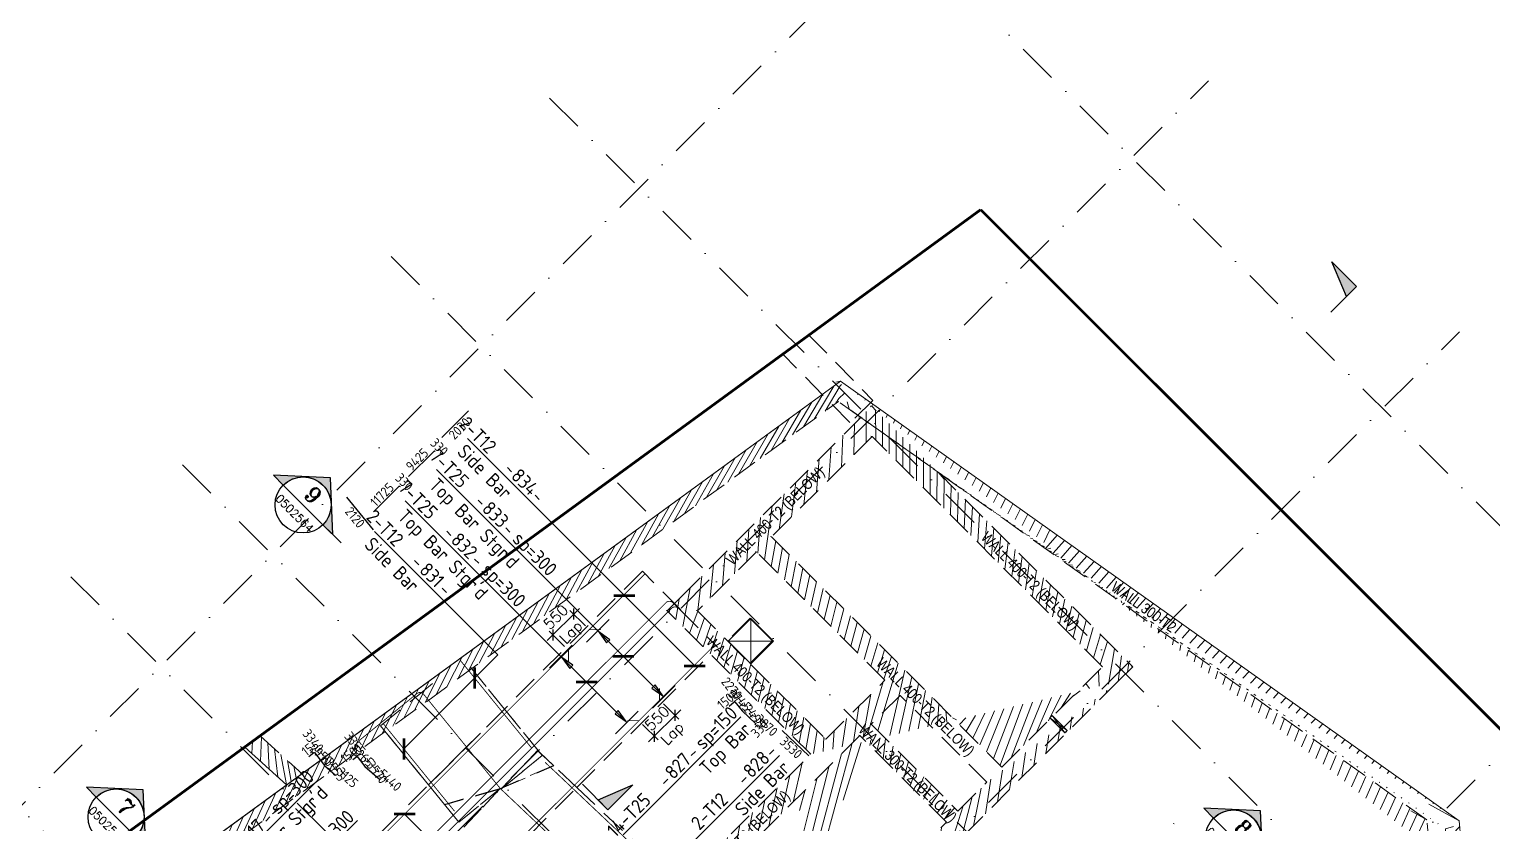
# Model space of a CAD drawing. Extents: x 660761725 to 1323371458, y 2734871439 to 5470067957.
# Drawn here: x 662068528 to 662095955, y 2735074902 to 2735089795 of the extents above; entities that cross this region are included whole.
import ezdxf
from ezdxf.enums import TextEntityAlignment as Align

# ---------------------------------------------------------------- set-up
doc = ezdxf.new("R2010")
doc.units = 0
for name, pattern in [('AXES', [1.95, 1.2, -0.25, 0.25, -0.25]), ('CENTER2', [28.575000000000003, 19.05, -3.175, 3.175, -3.175]), ('Hidden', [714.375, 476.25, -238.125]), ('sbp_axis_short', [10, 5, -2.5, 0, -2.5])]:
    doc.linetypes.add(name, pattern=pattern)
doc.layers.add('A-DETL', color=5, linetype='Continuous', lineweight=9, true_color=0x0000ff)
for name, color, linetype, lineweight in [('A-FLOR-PATT', 7, 'Continuous', 15), ('A-GENM', 7, 'Continuous', 9), ('A-ROOF', 7, 'Continuous', 15), ('A-WALL', 7, 'Continuous', 15), ('A-WALL-IDEN', 7, 'Continuous', 9), ('S-GRID', 7, 'Continuous', 9), ('S-MATCH LNE', 5, 'CENTER2', 40)]:
    doc.layers.add(name, color=color, linetype=linetype, lineweight=lineweight)
for name, color, linetype in [('S-AXIS', 20, 'AXES'), ('S-DIMI', 100, 'Continuous'), ('S-RBAR-T12', 151, 'Continuous'), ('S-RBAR-T25', 51, 'Continuous'), ('S-RDIMO', 8, 'Continuous'), ('S-RSYMB', 7, 'Continuous'), ('S-SCEL-INDT', 222, 'Continuous'), ('S-SIMPLETEXT', 7, 'Continuous'), ('S-TXT', 3, 'Continuous')]:
    doc.layers.add(name, color=color, linetype=linetype)
doc.styles.add('Arial Narrow_1', font='ARIALN.TTF', dxfattribs={"height": 199.9999999999998})
doc.styles.add('ARMACAD', font='isocp.shx')
doc.styles.add('ROMANS', font='romans.shx')
doc.styles.add('ROMANT', font='romant')
doc.dimstyles.new('S-DIMI-100', dxfattribs={"dimscale": 100, "dimtxt": 2, "dimasz": 1.5, "dimexe": 1, "dimexo": 1, "dimgap": 1, "dimtad": 1, "dimdec": 0, "dimzin": 12, "dimdsep": 46, "dimtxsty": 'ROMANS', "dimblk": 'ARCHTICK', "dimcen": 0.09, "dimdle": 1, "dimclrd": 8, "dimclre": 8, "dimclrt": 4, "dimadec": 0, "dimazin": 3, "dimtfac": 1, "dimtdec": 0, "dimtix": 1, "dimtmove": 1, "dimatfit": 3, "dimtolj": 1, "dimtzin": 0, "dimarcsym": 0})
pattern_1 = [(74.99999999999999, (0, 0), (-153.3407249233896, 41.08752341002518), [])]

# ---------------------------------------------------------------- blocks, each defined once
blk = doc.blocks.new('I am… All Range.')
at = {"layer": 'S-GRID', "color": 8, "linetype": 'sbp_axis_short', "lineweight": 13, "ltscale": 150}
for p, q in [((662699205.5044558, 2734567163.969937), (662676662.055647, 2734589707.418746)), ((662613679.1571203, 2734523360.248725), (662679782.7279356, 2734589463.81954)), ((662618010.1861551, 2734519029.21969), (662684113.7569702, 2734585132.790505)), ((662671765.3411871, 2734584810.704287), (662694307.7183684, 2734562268.327105)), ((662668795.4927062, 2734581840.855805), (662691337.8698875, 2734559298.478624)), ((662622712.44625, 2734514326.959595), (662688816.0170653, 2734580430.53041)), ((662664888.7277402, 2734577934.090839), (662687431.1831487, 2734555391.635431)), ((662627061.1529542, 2734509978.252891), (662693164.7237693, 2734576081.823706)), ((662662792.38458, 2734575837.747679), (662685335.3221155, 2734553295.930852)), ((662660147.2208296, 2734573192.583929), (662682689.8586049, 2734550649.946153))]:
    blk.add_line(p, q, dxfattribs=at)
blk = doc.blocks.new('*U1143')
at = {"layer": 'S-SCEL-INDT'}
h = blk.add_hatch(color=256, dxfattribs=at)
edge = h.paths.add_edge_path()
edge.add_line((7.000001906104444, 2.263283386128023e-05), (10.50000190576247, 3.394924715394154e-05))
edge.add_line((10.50000190576247, 3.394924715394154e-05), (-2.921335544670001e-05, 9.624999999075953))
edge.add_line((-2.921335544670001e-05, 9.624999999075953), (-10.49999809220753, -3.394923260202631e-05))
edge.add_line((-10.49999809220753, -3.394923260202631e-05), (-6.999998092549504, -2.263281203340739e-05))
edge.add_arc((1.90677747013979e-06, 1.091277068709939e-11), 6.999999999363562, 0.00018525217620890544, 180.0001852521762, ccw=False)
at = {"layer": 'S-SCEL-INDT', "color": 2, "linetype": 'Continuous'}
blk.add_line((-6.999999999228748, 4.272327350918204e-05), (6.999999999228748, -4.272327350918204e-05), dxfattribs=at)
at = {"layer": 'S-SCEL-INDT'}
blk.add_line((13.40845287412958, 4.901550710201263e-05), (7.000001906104444, 2.263283386128023e-05), dxfattribs=at)
blk.add_lwpolyline([(7.000001906104444, 2.263283386128023e-05), (10.50000190576247, 3.394924715394154e-05), (-2.921335544670001e-05, 9.624999999075953), (-10.49999809220753, -3.394923260202631e-05), (-6.999998092549504, -2.263281203340739e-05, -0.9999999999999999)], format="xyb", close=True, dxfattribs=at)
for centre, radius in [((0, 0), 6.999999999370188), ((0, -1.906788384076208e-06), 6.99999999936)]:
    blk.add_circle(centre, radius, dxfattribs=at)
at = {"layer": 'S-SCEL-INDT', "linetype": 'Continuous', "style": 'ROMANT', "flags": 8}
for rotation, p in [(359.9998251523294, (-9.533905540592968e-07, 3.499999999687137)), (0.0001748476705820678, (9.533905540592968e-07, 3.499943417606119))]:
    blk.add_attdef('01', text='', height=4, rotation=rotation, dxfattribs=at).set_placement(p, align=Align.MIDDLE_CENTER)
at = {"layer": 'S-SCEL-INDT', "color": 3, "linetype": 'Continuous', "style": 'ROMANS', "flags": 8}
for rotation, p in [(359.9998251523294, (0, -2.974065839854546)), (0.0001748476705820678, (0, -2.97412474701559))]:
    blk.add_attdef('-', text='', height=2, rotation=rotation, dxfattribs=at).set_placement(p, align=Align.MIDDLE_CENTER)
blk = doc.blocks.new('*U1141')
at = {"layer": 'S-SCEL-INDT'}
blk.add_line((-1.598034076772778e-05, -9.017526509425661), (-4.236298395894313e-05, 0), dxfattribs=at)
blk.add_lwpolyline([(-1.598034251388655e-05, -9.017526509426535), (-2.729673832266011e-05, -5.517526509764139), (8.74998401881464, -9.017498218424205), (-1.598034251388655e-05, -9.017526509426535)], dxfattribs=at)
blk.add_solid([(8.749984018815223, -9.017498218424496), (-1.598034076772778e-05, -9.017526509423043), (4.374978361036412, -7.267512364094754), (-2.729674239717861e-05, -5.517526509763265)], dxfattribs=at)
blk = doc.blocks.new('I am… Limitless.')
at = {"layer": 'S-SCEL-INDT'}
for p, xscale, yscale, zscale, rotation in [((662399198.5968269, 2734580797.873741), 75.00000000000097, 75.00000000000097, 75.00000000000097, 135.000370696447), ((662385171.0193509, 2734571946.78898), 75.00000000000088, 75.00000000000088, 75.00000000000088, 45.05050549450826)]:
    blk.add_blockref('*U1141', p, dxfattribs=dict(at, xscale=xscale, yscale=yscale, zscale=zscale, rotation=rotation))
at = {"layer": 'S-TXT', "color": 134}
ref = blk.add_blockref('*U1143', (662379935.8578038, 2734577182.791671), dxfattribs=dict(at, xscale=75.00000000000004, yscale=75.00000000000004, zscale=75.00000000000004, rotation=314.9998012006552))
ref.add_attrib('-', '0502564', dxfattribs={"layer": 'S-SCEL-INDT', "color": 3, "linetype": 'Continuous', "height": 150, "rotation": 314.9999734367988, "style": 'ROMANS'}).set_placement((662379778.1304733, 2734577025.065435), align=Align.MIDDLE_CENTER)
ref.add_attrib('01', '9', dxfattribs={"layer": 'S-SCEL-INDT', "linetype": 'Continuous', "height": 300.0000000000001, "rotation": 314.9999734367988, "style": 'ROMANT'}).set_placement((662380121.4710279, 2734577368.403505), align=Align.MIDDLE_CENTER)
ref = blk.add_blockref('*U1143', (662376430.3673108, 2734571333.420897), dxfattribs=dict(at, xscale=75.00000000000004, yscale=75.00000000000004, zscale=75.00000000000004, rotation=314.9491280640432))
ref.add_attrib('-', '0502564', dxfattribs={"layer": 'S-SCEL-INDT', "color": 3, "linetype": 'Continuous', "height": 150, "rotation": 314.949299896813, "style": 'ROMANS'}).set_placement((662376272.5005469, 2734571175.834219), align=Align.MIDDLE_CENTER)
ref.add_attrib('01', '7', dxfattribs={"layer": 'S-SCEL-INDT', "linetype": 'Continuous', "height": 300.0000000000001, "rotation": 314.949299896813, "style": 'ROMANT'}).set_placement((662376616.14462, 2734571518.8685), align=Align.MIDDLE_CENTER)
ref = blk.add_blockref('*U1143', (662397370.128556, 2734570939.46886), dxfattribs=dict(at, xscale=75.00000000000004, yscale=75.00000000000004, zscale=75.00000000000004, rotation=314.9998012006552))
ref.add_attrib('-', '0502564', dxfattribs={"layer": 'S-SCEL-INDT', "color": 3, "linetype": 'Continuous', "height": 150, "rotation": 314.9999734367988, "style": 'ROMANS'}).set_placement((662397212.4012254, 2734570781.742625), align=Align.MIDDLE_CENTER)
ref.add_attrib('01', '8', dxfattribs={"layer": 'S-SCEL-INDT', "linetype": 'Continuous', "height": 300.0000000000001, "rotation": 314.9999734367988, "style": 'ROMANT'}).set_placement((662397555.74178, 2734571125.080695), align=Align.MIDDLE_CENTER)
blk = doc.blocks.new('I am… Atomic.')
at = {"layer": 'A-FLOR-PATT', "transparency": 33554600}
h = blk.add_hatch(dxfattribs=at)
h.set_pattern_fill('ANSI31', color=8, scale=50, angle=30, style=0)
h.set_pattern_definition(pattern_1)
edge = h.paths.add_edge_path()
edge.add_line((662389967.6433319, 2734579123.010657), (662390007.8012236, 2734579503.468677))
edge.add_line((662342114.705975, 2734544592.546931), (662390007.8012234, 2734579503.468677))
edge.add_line((662363195.8073889, 2734559608.047176), (662389967.7690635, 2734579123.040917))
edge.add_line((662362417.6524743, 2734559040.823584), (662363719.8899552, 2734559990.06879))
edge.add_line((662346720.4841449, 2734547598.623516), (662362783.6519626, 2734559307.613063))
edge.add_line((662345821.5310795, 2734546943.346041), (662347578.010761, 2734548223.703842))
edge.add_line((662342292.6126368, 2734544370.997322), (662346307.4227723, 2734547297.529027))
edge.add_line((662325865.2845687, 2734528370.671522), (662342114.6925843, 2734544592.5523))
edge.add_line((662340490.7204528, 2734542572.157625), (662342149.9785906, 2734544228.604904))
edge.add_line((662339422.0417168, 2734541505.28928), (662341320.3495216, 2734543400.381265))
edge.add_line((662336597.6306283, 2734538685.662872), (662340136.8031961, 2734542218.839921))
edge.add_line((662332705.8949801, 2734534800.520002), (662336243.7133716, 2734538332.345168))
edge.add_line((662332253.0745114, 2734534348.466631), (662332782.9359009, 2734534877.430412))
edge.add_line((662326312.3910785, 2734528417.846987), (662332351.9776915, 2734534447.202265))
edge.add_line((662325865.2845687, 2734528370.671522), (662326312.3910785, 2734528417.846987))
h = blk.add_hatch(dxfattribs=at)
h.set_pattern_fill('ANSI31', color=8, scale=50, angle=30, style=0)
h.set_pattern_definition(pattern_1)
edge = h.paths.add_edge_path()
edge.add_line((662389967.6433319, 2734579123.010657), (662390007.8012236, 2734579503.468677))
edge.add_line((662390178.8400514, 2734578972.951882), (662393574.2351673, 2734576558.543434))
edge.add_line((662390389.9110394, 2734578822.862847), (662389967.7690635, 2734579123.040917))
edge.add_line((662401600.1085552, 2734571260.373601), (662390007.8012234, 2734579503.468677))
edge.add_line((662401045.2346829, 2734570742.112331), (662400996.5411683, 2734571280.666277))
edge.add_line((662400996.5411683, 2734571280.666277), (662391834.41239, 2734577795.702194))
edge.add_line((662401631.7932035, 2734570909.939), (662401600.1085552, 2734571260.373601))
edge.add_line((662398386.0115408, 2734568087.393885), (662401045.2346829, 2734570742.112331))
edge.add_line((662378065.801715, 2734545768.423274), (662383150.2610395, 2734551353.010825))
edge.add_line((662383150.2610395, 2734551353.010825), (662388234.7203641, 2734556937.598375))
edge.add_line((662388234.7203641, 2734556937.598375), (662393319.1796887, 2734562522.185926))
edge.add_line((662393319.1796887, 2734562522.185926), (662398403.6390133, 2734568106.773477))
edge.add_line((662377177.0145457, 2734544792.211362), (662378389.7704264, 2734546124.258873))
edge.add_line((662345219.5168241, 2734509691.243385), (662350637.7770958, 2734515642.46591))
edge.add_line((662350637.7770958, 2734515642.46591), (662356056.0373675, 2734521593.688435))
edge.add_line((662356056.0373675, 2734521593.688435), (662361474.2976393, 2734527544.91096))
edge.add_line((662361474.2976393, 2734527544.91096), (662366892.5579109, 2734533496.133485))
edge.add_line((662366892.5579109, 2734533496.133485), (662372310.8181826, 2734539447.35601))
edge.add_line((662372310.8181826, 2734539447.35601), (662377729.0784543, 2734545398.578536))
edge.add_line((662345267.5598451, 2734509156.384884), (662400082.3408674, 2734569362.972085))
edge.add_line((662401418.6805061, 2734570690.601139), (662400941.3227103, 2734570214.051982))
edge.add_line((662400082.3408674, 2734569362.972085), (662401631.7932035, 2734570909.939))
h = blk.add_hatch(dxfattribs=at)
h.set_pattern_fill('ANSI31', color=8, scale=50, angle=30, style=0)
h.set_pattern_definition(pattern_1)
h.paths.add_polyline_path([(662390598.7475477, 2734578465.579719), (662388715.9077953, 2734576585.929477), (662393033.5280749, 2734572268.306242), (662394916.3678274, 2734574147.956483)], flags=16)
h.paths.add_polyline_path([(662390839.3164489, 2734573896.731206), (662388432.7739979, 2734576303.275305), (662387325.0130155, 2734575197.390858), (662389731.5554665, 2734572790.846759)], flags=16)
h.paths.add_polyline_path([(662390368.5953544, 2734572861.041639), (662386723.2477131, 2734569221.869177), (662388351.2029004, 2734567593.912876), (662391996.5505418, 2734571233.085337)], flags=16)
edge = h.paths.add_edge_path()
edge.add_line((662387041.8903742, 2734575480.513693), (662390592.252198, 2734579033.96361))
edge.add_line((662390595.7468959, 2734579030.091289), (662391834.41239, 2734577795.702194))
edge.add_line((662387041.8903742, 2734575480.513693), (662386758.7565768, 2734575197.859521))
edge.add_line((662389448.4216691, 2734572508.192587), (662386758.7565768, 2734575197.859521))
edge.add_line((662388351.1917443, 2734567028.135869), (662386156.9912745, 2734569222.337841))
edge.add_line((662386156.9912745, 2734569222.337841), (662386440.1250719, 2734569504.992013))
edge.add_line((662386440.1250719, 2734569504.992013), (662389448.4216691, 2734572508.192587))
edge.add_line((662395199.4904686, 2734573864.833648), (662388634.3255417, 2734567310.790041))
edge.add_line((662388351.1917443, 2734567028.135869), (662388634.3255417, 2734567310.790041))
edge.add_line((662390580.9457026, 2734573073.032268), (662392208.9008899, 2734571445.075966))
edge.add_line((662392208.9008899, 2734571445.075966), (662392750.3942775, 2734571985.65207))
edge.add_line((662395199.4904686, 2734573864.833648), (662395482.624266, 2734574147.48782))
edge.add_line((662391834.41239, 2734577795.702194), (662395482.624266, 2734574147.48782))
edge.add_line((662392750.3942775, 2734571985.65207), (662391122.4390903, 2734573613.608371))
h = blk.add_hatch(dxfattribs=at)
h.set_pattern_fill('ANSI31', color=8, scale=50, angle=30, style=0)
h.set_pattern_definition(pattern_1)
h.paths.add_polyline_path([(662379129.8428366, 2734572854.771638), (662378841.1105785, 2734572643.884321), (662379625.867961, 2734571935.721013), (662379914.8579589, 2734572146.375746)])
h.paths.add_polyline_path([(662407967.0689715, 2734567385.984937), (662407536.2223183, 2734567816.83159), (662398987.1276885, 2734559064.274018), (662393889.4056096, 2734562560.874372), (662393685.5193458, 2734562336.933021), (662399210.0475222, 2734558547.58027)])
at = {"layer": 'A-DETL', "color": 8, "linetype": 'Hidden', "lineweight": 9}
for p, q in [((662363195.8073889, 2734559608.047176), (662389967.7690635, 2734579123.040917)), ((662389967.6433319, 2734579123.010657), (662389919.3195813, 2734579111.380624)), ((662390389.9110394, 2734578822.862847), (662389967.7690635, 2734579123.040917)), ((662390592.252198, 2734579033.96361), (662390561.8434571, 2734579023.801381)), ((662390592.252198, 2734579033.96361), (662390577.8165231, 2734579039.74738)), ((662390672.3216735, 2734578945.242155), (662390592.252198, 2734579033.96361)), ((662387041.8903742, 2734575480.513693), (662390389.9110394, 2734578822.862847)), ((662390345.7961742, 2734578808.120199), (662390389.9110394, 2734578822.862847)), ((662390598.7475477, 2734578465.579719), (662388715.9077953, 2734576585.929477)), ((662390598.7475477, 2734578465.579719), (662390577.8052076, 2734578473.970437)), ((662394916.3678274, 2734574147.956483), (662390598.7475477, 2734578465.579719)), ((662400996.5411683, 2734571280.666277), (662391834.41239, 2734577795.702194)), ((662391834.41239, 2734577795.702194), (662391950.5722613, 2734577666.990563)), ((662391834.41239, 2734577795.702194), (662395482.624266, 2734574147.48782)), ((662388694.9647131, 2734576594.320492), (662388715.9077953, 2734576585.929477)), ((662388715.9077953, 2734576585.929477), (662393033.5280749, 2734572268.306242)), ((662388432.7739979, 2734576303.275305), (662387325.0130155, 2734575197.390858)), ((662388432.7739979, 2734576303.275305), (662388411.8308041, 2734576311.666365)), ((662390839.3164489, 2734573896.731206), (662388432.7739979, 2734576303.275305)), ((662387041.8903742, 2734575480.513693), (662386758.7565768, 2734575197.859521)), ((662386758.7565768, 2734575197.859521), (662386737.8128828, 2734575206.250782)), ((662389448.4216691, 2734572508.192587), (662386758.7565768, 2734575197.859521)), ((662387325.0130155, 2734575197.390858), (662387304.0693852, 2734575205.782093)), ((662387325.0130155, 2734575197.390858), (662389731.5554665, 2734572790.846759)), ((662388311.1330523, 2734575061.079509), (662387886.9457616, 2734574636.892551)), ((662388322.3579613, 2734575049.835546), (662388311.1330523, 2734575061.079509)), ((662388327.2305962, 2734575054.629898), (662388311.1330523, 2734575061.079509)), ((662387886.9457616, 2734574636.892551), (662388310.4308417, 2734574212.68864)), ((662387886.9457616, 2734574636.892551), (662387902.5299001, 2734574630.64864)), ((662388310.4308417, 2734574212.68864), (662388315.4251586, 2734574217.682953)), ((662388327.0968033, 2734574206.011288), (662388310.4308417, 2734574212.68864)), ((662393033.5280749, 2734572268.306242), (662394916.3678274, 2734574147.956483)), ((662394916.3678274, 2734574147.956483), (662394895.4247582, 2734574156.347494)), ((662395199.4904686, 2734573864.833648), (662395482.624266, 2734574147.48782)), ((662395482.624266, 2734574147.48782), (662395461.6812607, 2734574155.878805)), ((662395199.4904686, 2734573864.833648), (662388634.3255417, 2734567310.790041)), ((662389731.5554665, 2734572790.846759), (662390839.3164489, 2734573896.731206)), ((662390839.3164489, 2734573896.731206), (662390818.3728489, 2734573905.122429)), ((662391122.4390903, 2734573613.608371), (662390580.9457026, 2734573073.032268)), ((662391101.4954424, 2734573621.999613), (662391122.4390903, 2734573613.608371)), ((662392750.3942775, 2734571985.65207), (662391122.4390903, 2734573613.608371)), ((662393931.5250624, 2734573192.526183), (662394213.8484492, 2734572909.723576)), ((662394256.0502219, 2734572952.30488), (662393931.7856586, 2734573192.335293)), ((662394256.310818, 2734572952.11399), (662393973.9874312, 2734573234.916597)), ((662394093.8177537, 2734573072.455902), (662393974.1420084, 2734573234.691609)), ((662390368.5953544, 2734572861.041639), (662386723.2477131, 2734569221.869177)), ((662390368.5953544, 2734572861.041639), (662390347.6514096, 2734572869.433)), ((662391996.5505418, 2734571233.085337), (662390368.5953544, 2734572861.041639)), ((662390560.0018413, 2734573081.423595), (662390580.9457026, 2734573073.032268)), ((662390580.9457026, 2734573073.032268), (662392208.9008899, 2734571445.075966)), ((662394213.6938721, 2734572909.948564), (662394094.0181268, 2734573072.184271)), ((662389731.5554665, 2734572790.846759), (662389710.6114299, 2734572799.238157)), ((662386440.1250719, 2734569504.992013), (662389448.4216691, 2734572508.192587)), ((662389427.477521, 2734572516.58403), (662389448.4216691, 2734572508.192587)), ((662393033.5280749, 2734572268.306242), (662393012.5842638, 2734572276.697549)), ((662392208.9008899, 2734571445.075966), (662392750.3942775, 2734571985.65207)), ((662392729.4503548, 2734571994.043422), (662392750.3942775, 2734571985.65207)), ((662401339.1151016, 2734571406.376296), (662401035.0784053, 2734571576.457868)), ((662401035.0784053, 2734571576.457868), (662401339.1151016, 2734571406.376296)), ((662388351.2029004, 2734567593.912876), (662391996.5505418, 2734571233.085337)), ((662391975.606322, 2734571241.476808), (662391996.5505418, 2734571233.085337)), ((662392208.9008899, 2734571445.075966), (662392187.9567537, 2734571453.467403)), ((662396241.994628, 2734571211.424737), (662396262.9383746, 2734571203.033456)), ((662400692.5033965, 2734571450.748451), (662400996.5411683, 2734571280.666277)), ((662400996.5411683, 2734571280.666277), (662400692.5033965, 2734571450.748451)), ((662401045.2346829, 2734570742.112331), (662400996.5411683, 2734571280.666277)), ((662401339.1151016, 2734571406.376296), (662401599.707209, 2734571260.598119))]:
    blk.add_line(p, q, dxfattribs=at)
at = {"layer": 'A-DETL', "linetype": 'Hidden', "lineweight": 9}
for p, q in [((662393931.5468823, 2734573192.512042), (662393973.9656113, 2734573234.930738)), ((662394213.8702691, 2734572909.709435), (662394256.2889981, 2734572952.12813)), ((662394213.8702691, 2734572909.709435), (662394256.2889981, 2734572952.12813)), ((662394235.0796336, 2734572930.918783), (662394234.7673159, 2734572931.043915)), ((662394235.0796336, 2734572930.918783), (662394236.426416, 2734572930.379183))]:
    blk.add_line(p, q, dxfattribs=at)
at = {"layer": 'A-DETL', "color": 8, "linetype": 'Hidden', "lineweight": 9}
for points in [[(662389415.5158564, 2734580367.330157), (662390614.7641478, 2734579143.749458), (662390184.5302789, 2734578725.533085), (662388925.8892986, 2734580009.711539)], [(662379129.8428367, 2734572854.771638), (662379916.0189761, 2734572145.328047)]]:
    blk.add_lwpolyline(points, dxfattribs=at)
for centre, major_axis, ratio, start_param, end_param in [((662393952.7562468, 2734573213.72139), (21.2311843608287, 21.19520725620868), 0.04445437008950043, 2.1710922095511, 3.160656993876222), ((662393952.7562468, 2734573213.72139), (21.23118436085985, 21.19520725624324), 0.04445437008900811, 3.160656993867411, 6.283185307178527), ((662393952.7562468, 2734573213.72139), (21.2311843609215, 21.19520725623237), 0.04445437009009007, 0.05667776648366818, 0.9705004440239036), ((662394235.0796336, 2734572930.918783), (21.23118436080762, 21.19520725626047), 0.0444543700912432, 2.907606343632819, 3.160656993829649), ((662394235.0796336, 2734572930.918783), (21.23118436087368, 21.19520725623725), 0.04445437009120011, 3.160656993876969, 6.283185307148917), ((662394235.0796336, 2734572930.918783), (21.23118436092627, 21.19520725623817), 0.04445437008888063, 0.06469004619195395, 0.2339863099535608)]:
    blk.add_ellipse(centre, major_axis=major_axis, ratio=ratio, start_param=start_param, end_param=end_param, dxfattribs=at)
at = {"layer": 'A-GENM', "color": 8}
for points in [[(662388327.2305962, 2734575054.629898), (662388327.2138625, 2734574205.964387)], [(662388751.914558, 2734574629.945645), (662387902.5299001, 2734574630.64864)]]:
    blk.add_lwpolyline(points, dxfattribs=at)
at = {"layer": 'A-ROOF', "color": 8, "lineweight": 13}
for p, q in [((662389966.2091329, 2734579493.458746), (662390007.6754917, 2734579503.438417)), ((662401600.1085552, 2734571260.373601), (662390007.8012234, 2734579503.468677)), ((662389680.6962347, 2734579264.969228), (662342118.9841868, 2734544586.677794)), ((662387902.5299001, 2734574630.64864), (662388327.2305962, 2734575054.629898)), ((662388734.6181326, 2734574636.875597), (662388322.392976, 2734575049.800472)), ((662388327.2305962, 2734575054.629898), (662388751.914558, 2734574629.945645)), ((662388327.2138621, 2734574205.964387), (662387902.5299001, 2734574630.64864)), ((662388315.4602314, 2734574217.718026), (662388734.6181326, 2734574636.875597)), ((662388751.914558, 2734574629.945645), (662388327.2138621, 2734574205.964387)), ((662388751.914558, 2734574629.945645), (662388734.6181326, 2734574636.875597)), ((662401631.7932035, 2734570909.939), (662401600.1085552, 2734571260.373601))]:
    blk.add_line(p, q, dxfattribs=at)
blk.add_lwpolyline([(662378841.1105785, 2734572643.884321), (662379627.0622216, 2734571934.643315)], dxfattribs=at)
at = {"layer": 'A-WALL', "color": 8, "lineweight": 13}
for p, q in [((662342114.705975, 2734544592.546931), (662390007.8012234, 2734579503.468677)), ((662390007.6754918, 2734579503.438417), (662389917.7598916, 2734579481.798512))]:
    blk.add_line(p, q, dxfattribs=at)
at = {"layer": 'S-MATCH LNE', "ltscale": 50, "const_width": 50}
for points in [[(662361713.0110677, 2734560133.682059), (662392634.5624754, 2734582718.491432)], [(662392634.5624754, 2734582718.491432), (662410357.5035155, 2734564995.550393)]]:
    blk.add_lwpolyline(points, dxfattribs=at)
at = {"layer": 'A-WALL-IDEN', "color": 8, "char_height": 199.9999999999998, "attachment_point": 1, "style": 'Arial Narrow_1'}
for s, insert, width, rotation in [('WALL 400-T2 (BELOW)', (662387842.4212717, 2734576179.910843), 3070.463124999997, 45.00000000000009), ('WALL 400-T2 (BELOW)', (662392766.9242504, 2734576699.614223), 3070.463124999997, 314.99999999999983), ('WALL 300-T2', (662395172.6044979, 2734575759.863801), 1771.729374999998, 324.5840065665538), ('WALL 400-T2 (BELOW)', (662387615.9619447, 2734574744.153378), 3070.463124999997, 314.99999999999983), ('WALL 400-T2 (BELOW)', (662390801.6558517, 2734574337.389121), 3070.463124999997, 315.0000000000053), ('WALL 300-T2 (BELOW)', (662390469.7319992, 2734573092.464851), 3070.463124999997, 314.9999999999999), ('WALL 400-T2 (BELOW)', (662387194.9907339, 2734570112.629512), 3070.463124999997, 45.00000000000009)]:
    blk.add_mtext(s, dxfattribs=dict(at, insert=insert, width=width, rotation=rotation))
blk = doc.blocks.new('I am… Domination.')
at = {"layer": 'S-RDIMO', "color": 9, "linetype": 'Hidden', "lineweight": 9}
for p, q in [((662386290.91111, 2734575933.806295), (662380899.2111101, 2734570550.276295)), ((662386296.3147513, 2734575939.201748), (662386290.91111, 2734575933.806295)), ((662387016.4207793, 2734575218.002893), (662386296.3147513, 2734575939.201748)), ((662387004.7336712, 2734575218.900443), (662387704.0519806, 2734574518.520854)), ((662387704.0519806, 2734574518.520854), (662387709.4556217, 2734574523.916306)), ((662385067.2120047, 2734571885.67646), (662387563.0611129, 2734574377.743628)), ((662383709.3826209, 2734573356.189575), (662383065.6007998, 2734574147.570155)), ((662383065.6007998, 2734574147.570155), (662383709.3826209, 2734573356.189575)), ((662381386.4215485, 2734573042.441487), (662382177.8801445, 2734573686.286774)), ((662382177.8801445, 2734573686.286774), (662382362.7188615, 2734573836.651603)), ((662383709.3826209, 2734573356.189575), (662383012.4031256, 2734572660.266207)), ((662383709.3826209, 2734573356.189575), (662384417.9245244, 2734572485.201479)), ((662384366.5352442, 2734572548.372692), (662383709.3826209, 2734573356.189575)), ((662381386.4215485, 2734573042.441487), (662382286.7426432, 2734571935.705313)), ((662382286.7426432, 2734571935.705313), (662381448.3343718, 2734572966.334017)), ((662383012.4031256, 2734572660.266207), (662382286.7426432, 2734571935.705313)), ((662383673.2956722, 2734571884.278648), (662384331.5517694, 2734572581.45987)), ((662384332.1612227, 2734572580.883453), (662383673.3304317, 2734571884.293669)), ((662384331.5517694, 2734572581.45987), (662384332.1612227, 2734572580.883453)), ((662384631.07595, 2734572298.171546), (662384331.5517694, 2734572581.45987)), ((662384366.5352442, 2734572548.372692), (662384332.1612227, 2734572580.883453)), ((662384631.07595, 2734572298.171546), (662383658.8698663, 2734571878.044715)), ((662383661.3661101, 2734571871.643647), (662384636.5042208, 2734572293.037517)), ((662384417.9245244, 2734572485.201479), (662383688.5099202, 2734571890.853298)), ((662383688.6061978, 2734571890.894903), (662384418.4198866, 2734572484.592546)), ((662384631.07595, 2734572298.171546), (662384366.5352442, 2734572548.372692)), ((662384417.9245244, 2734572485.201479), (662384366.5352442, 2734572548.372692)), ((662384418.4198866, 2734572484.592546), (662384417.9245244, 2734572485.201479)), ((662385067.2120047, 2734571885.67646), (662384631.07595, 2734572298.171546)), ((662384636.5042208, 2734572293.037517), (662384631.07595, 2734572298.171546)), ((662384636.5042208, 2734572293.037517), (662384631.07595, 2734572298.171546)), ((662382585.6544483, 2734571568.262508), (662382286.7426432, 2734571935.705313)), ((662382286.7426432, 2734571935.705313), (662382585.6544483, 2734571568.262508)), ((662383631.4454654, 2734571866.199317), (662382585.6544483, 2734571568.262508)), ((662383619.7985688, 2734571856.724659), (662382589.7204384, 2734571563.264316)), ((662382856.2715485, 2734571235.601488), (662383631.4454654, 2734571866.199317)), ((662383631.4454654, 2734571866.199317), (662382856.7785537, 2734571234.978242)), ((662383631.4494535, 2734571866.195323), (662382944.8064946, 2734571140.199397)), ((662383375.3081318, 2734571594.907414), (662383631.4494535, 2734571866.195323)), ((662383623.4856236, 2734571857.775069), (662383619.7985688, 2734571856.724659)), ((662383661.047503, 2734571868.476123), (662383623.4856236, 2734571857.775069)), ((662383658.8698663, 2734571878.044715), (662383631.4494535, 2734571866.195323)), ((662383651.3471868, 2734570471.957091), (662385067.2120047, 2734571885.67646)), ((662383651.3471868, 2734570471.957091), (662385067.2120047, 2734571885.67646)), ((662383688.5099202, 2734571890.853298), (662383661.047503, 2734571868.476123)), ((662383661.047503, 2734571868.476123), (662383668.9924526, 2734571874.939277)), ((662383673.3304317, 2734571884.293669), (662383661.3661101, 2734571871.643647)), ((662383661.3661101, 2734571871.643647), (662383673.2956722, 2734571884.278648)), ((662383668.9924526, 2734571874.939277), (662383688.6061978, 2734571890.894903)), ((662386958.4601305, 2734570096.944371), (662385067.2120047, 2734571885.67646)), ((662382585.6544483, 2734571568.262508), (662382856.2715485, 2734571235.601488)), ((662382585.6544483, 2734571568.262508), (662382856.2715485, 2734571235.601488)), ((662382589.7204384, 2734571563.264316), (662382585.6544483, 2734571568.262508)), ((662382585.6544483, 2734571568.262508), (662382589.7204384, 2734571563.264316)), ((662382945.4303465, 2734571139.609361), (662383375.3081318, 2734571594.907414)), ((662382856.7785537, 2734571234.978242), (662382856.2715485, 2734571235.601488))]:
    blk.add_line(p, q, dxfattribs=at)
blk = doc.blocks.new('_ARCHTICK')
at = {"color": 0, "linetype": 'ByBlock', "const_width": 0.15}
blk.add_lwpolyline([(-0.5, -0.5), (0.5, 0.5)], dxfattribs=at)
blk = doc.blocks.new('*D726')
at = {"layer": 'S-DIMI', "color": 8, "lineweight": -2, "transparency": 16777216}
for p, q in [((662078950.3333439, 2735078613.014089), (662078661.1246753, 2735078902.22862)), ((662078731.8346368, 2735078831.517225), (662078837.901729, 2735078937.582167)), ((662078342.921966, 2735078442.612437), (662078731.8346368, 2735078831.517225)), ((662078342.921966, 2735078442.612437), (662078236.8548738, 2735078336.547495)), ((662078561.4150798, 2735078224.114894), (662078272.2120044, 2735078513.323832))]:
    blk.add_line(p, q, dxfattribs=at)
at = {"layer": 'S-DIMI', "color": 8, "lineweight": -2, "transparency": 16777216, "xscale": 150, "yscale": 150, "zscale": 150}
for p, rotation in [((662078731.8346368, 2735078831.517225), 224.9994193251146), ((662078342.921966, 2735078442.612437), 44.99941932511464)]:
    blk.add_blockref('_ARCHTICK', p, dxfattribs=dict(at, rotation=rotation))
at = {"layer": 'S-DIMI', "color": 4, "transparency": 16777216, "char_height": 200, "attachment_point": 5, "rotation": 44.99941932511465, "style": 'ROMANS'}
for s, insert in [('\\A1;550', (662078395.9583782, 2735078778.48762)), ('\\A1;Lap', (662078702.3682114, 2735078472.071576))]:
    blk.add_mtext(s, dxfattribs=dict(at, insert=insert))
blk = doc.blocks.new('*D731')
at = {"layer": 'S-DIMI', "color": 8, "lineweight": -2, "transparency": 16777216}
for p, q in [((662080412.4195228, 2735077150.860285), (662080701.6281934, 2735076861.645752)), ((662080630.9182318, 2735076932.357147), (662080736.9853238, 2735077038.42209)), ((662080023.5124463, 2735076761.949903), (662080312.7155225, 2735076472.740964)), ((662080242.005561, 2735076543.452359), (662080630.9182318, 2735076932.357147)), ((662080242.005561, 2735076543.452359), (662080135.9384688, 2735076437.387417))]:
    blk.add_line(p, q, dxfattribs=at)
at = {"layer": 'S-DIMI', "color": 8, "lineweight": -2, "transparency": 16777216, "xscale": 150, "yscale": 150, "zscale": 150}
for p, rotation in [((662080630.9182318, 2735076932.357147), 224.9994193251146), ((662080242.005561, 2735076543.452359), 44.99941932511464)]:
    blk.add_blockref('_ARCHTICK', p, dxfattribs=dict(at, rotation=rotation))
at = {"layer": 'S-DIMI', "color": 4, "transparency": 16777216, "char_height": 200, "attachment_point": 5, "rotation": 44.99941932511465, "style": 'ROMANS'}
for s, insert in [('\\A1;550', (662080295.0419732, 2735076879.327542)), ('\\A1;Lap', (662080601.4518064, 2735076572.911498))]:
    blk.add_mtext(s, dxfattribs=dict(at, insert=insert))
blk = doc.blocks.new('cadf_10')
at = {"color": 1}
for p, q in [((-4.158496580606208, 1.201089783226742), (-5.644468778018359, 1.201089783226742)), ((4.158496580606207, 1.201089783226742), (5.644468778018359, 1.201089783226742))]:
    blk.add_line(p, q, dxfattribs=at)
at = {"style": 'ARMACAD'}
for tag, p in [('$COM1', (-10.93526643674234, 2.542619974829577)), ('$COM2', (-9.757982686735758, -5.302973364669228))]:
    blk.add_attdef(tag, text='', height=3.5, dxfattribs=at).set_placement(p, align=Align.BOTTOM_RIGHT)
at = {"color": 1, "style": 'ARMACAD'}
blk.add_attdef('$NUM', text='', height=3.5, dxfattribs=at).set_placement((0, 0), align=Align.CENTER)
blk = doc.blocks.new('*U923', base_point=(662082257.5226823, 2735077401.802266))
at = {"layer": 'S-RSYMB'}
blk.add_lwpolyline([(662082021.21022, 2735077536.986375), (662082119.9845042, 2735077617.338464, -0.4142135623730951), (662082131.5048138, 2735077616.153662), (662082268.8909439, 2735077447.269233, 0.03259525848428406), (662082269.6164569, 2735077446.487446), (662082518.6482064, 2735077210.954577, -0.4142135623730951), (662082518.970704, 2735077199.377994), (662082504.8325626, 2735077184.429566)], format="xyb", dxfattribs=at)
at = {"layer": 'S-RSYMB', "style": 'ARMACAD'}
for tag, rotation, p in [('D0', 39.12807819863554, (662081998.0259178, 2735077666.372203)), ('D1', 309.1280782063749, (662082289.4076622, 2735077604.282892)), ('D2', 316.5957188517179, (662082473.1536385, 2735077412.271194)), ('D3', 46.59571885152501, (662082595.4518162, 2735077112.882473))]:
    blk.add_attdef(tag, text='', height=180, rotation=rotation, dxfattribs=at).set_placement(p, align=Align.MIDDLE_CENTER)
blk = doc.blocks.new('*U924', base_point=(662082570.5079751, 2735076480.704876))
at = {"layer": 'S-RSYMB'}
blk.add_lwpolyline([(662082570.5079751, 2735076717.153502), (662083070.5079751, 2735076244.256249)], dxfattribs=at)
at = {"layer": 'S-RSYMB', "style": 'ARMACAD'}
blk.add_attdef('D0', text='', height=180, rotation=316.5957198568635, dxfattribs=at).set_placement((662082741.4866698, 2735076397.154691), align=Align.MIDDLE_CENTER)
blk = doc.blocks.new('cadf_04')
at = {"color": 8, "const_width": 0.5000000000000002}
blk.add_lwpolyline([(1.414213560521603, 1.414213564246893), (-1.414213556796312, -1.414213556796312)], dxfattribs=at)
blk = doc.blocks.new('*U926', base_point=(662074874.397472, 2735080999.376025))
at = {"layer": 'S-RSYMB'}
blk.add_lwpolyline([(662074874.397472, 2735081306.693098), (662075374.397472, 2735080692.058952)], dxfattribs=at)
at = {"layer": 'S-RSYMB', "style": 'ARMACAD'}
blk.add_attdef('D0', text='', height=180, rotation=309.1280806522116, dxfattribs=at).set_placement((662075035.1876918, 2735080926.804577), align=Align.MIDDLE_CENTER)
blk = doc.blocks.new('CADF_02')
at = {"color": 0}
blk.add_lwpolyline([(0, 0), (2.5, -0.4166666679084301), (2.5, 0.4166666679084301)], close=True, dxfattribs=at)
blk = doc.blocks.new('cadf_03')
at = {"color": 8}
blk.add_lwpolyline([(-3.725290298461914e-09, 2.99999999627471), (3.725290298461914e-09, -3.000000007450581)], dxfattribs=at)
blk.add_blockref('CADF_02', (0.2513523101806641, 0), dxfattribs=at)
blk = doc.blocks.new('*U927', base_point=(662075593.1288761, 2735081721.411589))
at = {"layer": 'S-RSYMB'}
blk.add_lwpolyline([(662075354.4311794, 2735081479.041805), (662075837.5929503, 2735081962.235667, -0.4142135623730951), (662075845.0556818, 2735081962.235915), (662075854.4311794, 2735081952.86104)], format="xyb", dxfattribs=at)
at = {"layer": 'S-RSYMB', "style": 'ARMACAD'}
for tag, rotation, p in [('D1', 315.0019027198538, (662075931.05801, 2735082038.868458)), ('D0', 45.00190269145845, (662075514.6920848, 2735081801.953316))]:
    blk.add_attdef(tag, text='', height=180, rotation=rotation, dxfattribs=at).set_placement(p, align=Align.MIDDLE_CENTER)
blk = doc.blocks.new('*U928', base_point=(662076218.2080315, 2735082346.488461))
at = {"layer": 'S-RSYMB'}
blk.add_lwpolyline([(662075980.6188024, 2735082105.926848), (662076459.7989968, 2735082585.138869, -0.4142135623730951), (662076469.0263697, 2735082585.139176), (662076480.6188024, 2735082573.547513)], format="xyb", dxfattribs=at)
at = {"layer": 'S-RSYMB', "style": 'ARMACAD'}
for tag, rotation, p in [('D1', 315.0019027198538, (662076556.1371654, 2735082660.663325)), ('D0', 45.00190269161006, (662076138.8889195, 2735082426.847438))]:
    blk.add_attdef(tag, text='', height=180, rotation=rotation, dxfattribs=at).set_placement(p, align=Align.MIDDLE_CENTER)
blk = doc.blocks.new('*U929', base_point=(662076520.3078533, 2735082648.583466))
at = {"layer": 'S-RSYMB'}
blk.add_lwpolyline([(662076520.3078533, 2735082398.595724), (662077020.3078533, 2735082898.571208)], dxfattribs=at)
at = {"layer": 'S-RSYMB', "style": 'ARMACAD'}
blk.add_attdef('D0', text='', height=180, rotation=44.99859529315365, dxfattribs=at).set_placement((662076851.6231395, 2735082567.264192), align=Align.MIDDLE_CENTER)
blk = doc.blocks.new('*U913', base_point=(662073715.5553192, 2735076208.933299))
at = {"layer": 'S-RSYMB'}
blk.add_lwpolyline([(662073715.5553193, 2735076345.044026), (662073812.9943417, 2735076419.866863, -0.4142135623730951), (662073824.0731678, 2735076418.412328), (662074008.4628602, 2735076178.288427, 0.04896409584523741), (662074009.5182177, 2735076177.161705), (662074215.5553192, 2735075996.365274)], format="xyb", dxfattribs=at)
at = {"layer": 'S-RSYMB', "style": 'ARMACAD'}
for tag, rotation, p in [('D0', 37.52044068860784, (662073694.2347217, 2735076473.666098)), ('D1', 307.5204406828211, (662074007.4786667, 2735076368.390486)), ('D2', 318.7332252432235, (662074188.3868477, 2735076173.202864))]:
    blk.add_attdef(tag, text='', height=180, rotation=rotation, dxfattribs=at).set_placement(p, align=Align.MIDDLE_CENTER)
blk = doc.blocks.new('*U914', base_point=(662074554.3442961, 2735075370.141257))
at = {"layer": 'S-RSYMB'}
blk.add_lwpolyline([(662074554.3442961, 2735075526.034418), (662074628.8209072, 2735075583.224558, -0.4142135623730951), (662074637.288905, 2735075582.112798), (662074778.9824543, 2735075397.590511, 0.04896413308334935), (662074779.7891077, 2735075396.729311), (662075054.3442961, 2735075155.808671)], format="xyb", dxfattribs=at)
at = {"layer": 'S-RSYMB', "style": 'ARMACAD'}
for tag, rotation, p in [('D0', 37.52044068860784, (662074521.5424927, 2735075645.840141)), ('D1', 307.5204406825958, (662074799.3463323, 2735075559.891763)), ('D2', 318.7332297469696, (662074992.9167744, 2735075362.708372))]:
    blk.add_attdef(tag, text='', height=180, rotation=rotation, dxfattribs=at).set_placement(p, align=Align.MIDDLE_CENTER)

msp = doc.modelspace()

# ---------------------------------------------------------------- linework, layer by layer
at = {"layer": 'S-RBAR-T12', "const_width": 16}
for points in [[(662078632.3399781, 2735078153.188552), (662080067.8148443, 2735079588.567216)], [(662070535.6960285, 2735070057.087222), (662079021.2617397, 2735078542.084249)], [(662079016.3119235, 2735078540.034163), (662079240.3119234, 2735078540.026657)], [(662078634.3903965, 2735078158.138231), (662078634.3828902, 2735077934.138231)], [(662079952.7912968, 2735076832.672486), (662081388.2532543, 2735078268.064059)], [(662076611.1348457, 2735077958.333671), (662077948.9737178, 2735076313.770765)], [(662071856.2201587, 2735068736.49834), (662080341.7095613, 2735077221.571681)], [(662080339.6591874, 2735077216.621984), (662080339.6646792, 2735077440.621984)], [(662075162.0577193, 2735076779.520928), (662076499.8965917, 2735075134.958023)], [(662079957.7410946, 2735076834.722617), (662079733.7410947, 2735076834.728109)], [(662078198.0288268, 2735076051.705785), (662080762.6562232, 2735073626.095281)]]:
    msp.add_lwpolyline(points, dxfattribs=at)
at = {"layer": 'S-RBAR-T25', "linetype": 'Hidden', "const_width": 16}
for points in [[(662072242.734309, 2735070828.351431), (662080460.319353, 2735079046.482276, -0.4142135623730951), (662080587.2450202, 2735079046.486491), (662080746.7028943, 2735078887.039207)], [(662073975.095436, 2735072348.68854), (662080566.3827701, 2735078940.413659, -0.4142135623730951), (662080693.3084372, 2735078940.417874), (662080852.7663114, 2735078780.97059)], [(662074710.5386183, 2735076461.023383), (662075793.079946, 2735077341.662085, -0.4142135623730951), (662075919.3396435, 2735077328.676946), (662077352.7208179, 2735075566.666764, 0.03259526706366659), (662077360.6722594, 2735075558.098574), (662080044.9440974, 2735073019.328787, -0.4142135623730951), (662080048.4785864, 2735072892.452342), (662079893.5281065, 2735072728.621336)]]:
    msp.add_lwpolyline(points, format="xyb", dxfattribs=at)
at = {"layer": 'S-RDIMO'}
for p, q in [((662081001.0215966, 2735077859.554228), (662076738.802886, 2735082121.788515)), ((662077311.491168, 2735078065.883556), (662074998.8471315, 2735080378.536044)), ((662080421.2030112, 2735077279.716605), (662079183.3705798, 2735078517.466885)), ((662075549.2091376, 2735076303.607966), (662077311.491168, 2735078065.883556)), ((662079729.6742718, 2735076800.278239), (662078491.8418255, 2735078038.028534)), ((662079656.4703388, 2735074694.686624), (662081865.0777967, 2735076903.292571)), ((662079063.926299, 2735072661.595386), (662082585.3566737, 2735076183.012894)), ((662071486.5849534, 2735073271.451377), (662073928.3935547, 2735075713.251056)), ((662075561.4735303, 2735075082.527907), (662078289.0012041, 2735072354.990266)), ((662072033.993168, 2735072312.29438), (662074681.6751605, 2735074959.966698))]:
    msp.add_line(p, q, dxfattribs=at)
for points in [[(662079183.3705798, 2735078517.466885), (662076158.8163997, 2735081541.804147)], [(662078491.8418255, 2735078038.028534), (662075573.3352958, 2735080956.325182)]]:
    msp.add_lwpolyline(points, dxfattribs=at)

# ---------------------------------------------------------------- block references
at = {"layer": 'S-AXIS'}
for name, p in [('I am… All Range.', (-593486.1820166111, 503695.4297404289)), ('I am… Atomic.', (-306275.5624856949, 503695.4297404289)), ('I am… Limitless.', (-306275.5624856949, 503695.4297404289)), ('I am… Domination.', (-306275.5624856949, 503695.4297404289))]:
    msp.add_blockref(name, p, dxfattribs=at)
at = {"layer": 'S-RDIMO'}
for name, p, xscale, yscale, zscale, rotation in [('cadf_04', (662079680.5926867, 2735079180.071637), 99.99999999999989, 99.99999999999989, 99.99999999999989, 134.9998953093046), ('cadf_03', (662079183.3705798, 2735078517.466885), 100, 100, 100, 315.0019013309065), ('cadf_03', (662078491.8418255, 2735078038.028534), 100, 100, 100, 315.0019013364017), ('cadf_04', (662079663.4359251, 2735078037.433401), 100, 100, 100, 135.001901341943), ('cadf_04', (662081001.0215966, 2735077859.554228), 100, 100, 100, 134.9998953093046), ('cadf_04', (662076877.0538703, 2735077631.447846), 100, 100, 100, 44.99989531401248), ('cadf_04', (662078971.907186, 2735077557.995035), 100, 100, 100, 135.0019013474374), ('cadf_03', (662080421.2030112, 2735077279.716605), 100, 100, 100, 135.0019013309065), ('cadf_03', (662079729.6742718, 2735076800.278239), 99.99999999999996, 99.99999999999996, 99.99999999999996, 135.0019013364017), ('cadf_04', (662075549.2091373, 2735076303.607966), 100, 100, 100, 44.99989531401248), ('cadf_04', (662075561.4735303, 2735075082.527907), 100, 100, 100, 314.9998953121706)]:
    msp.add_blockref(name, p, dxfattribs=dict(at, xscale=xscale, yscale=yscale, zscale=zscale, rotation=rotation))
at = {"layer": 'S-RSYMB'}
for name, p, values in [('*U929', (662076260.5407641, 2735082390.817011), {'D0': '2030'}), ('*U928', (662075875.4942571, 2735081649.937819, -1e-08), {'D0': '9425', 'D1': '330'}), ('*U927', (662075217.620519, 2735080990.198691, -1e-08), {'D0': '11725', 'D1': '330'}), ('*U926', (662074471.6194359, 2735080716.966841), {'D0': '2120'}), ('*U923', (662081878.8682748, 2735076971.561647, 1e-08), {'D0': '1500', 'D1': '2270->2495', 'D2': '3745->3870', 'D3': '330'}), ('*U913', (662073766.1093857, 2735076027.328699, 1e-08), {'D0': '15', 'D1': '3340->3555', 'D2': '2950->3125'}), ('*U914', (662074593.5149833, 2735075950.213179, 1e-08), {'D0': '1500', 'D1': '3355->3570', 'D2': '5265->5440'}), ('*U924', (662082635.1432539, 2735076411.237707), {'D0': '3530'})]:
    msp.add_blockref(name, p, dxfattribs=at).add_auto_attribs(values)
at = {"layer": 'S-SIMPLETEXT'}
ref = msp.add_blockref('cadf_10', (662077723.2457677, 2735081216.891694), dxfattribs=dict(at, xscale=75.00000000203377, yscale=75, zscale=75, rotation=314.9998953087866))
ref.add_attrib('$NUM', '834', dxfattribs={"color": 1, "height": 262.5, "rotation": 314.9998969669697, "style": 'ARMACAD', "flags": 2}).set_placement((662077723.2457677, 2735081216.891694), align=Align.CENTER)
ref.add_attrib('$COM1', '2-T12         ', dxfattribs={"height": 262.5, "rotation": 314.9998969669697, "style": 'ARMACAD', "flags": 2}).set_placement((662078076.6453779, 2735080863.49075), align=Align.RIGHT)
ref = msp.add_blockref('cadf_10', (662077173.9718981, 2735080606.262894), dxfattribs=dict(at, xscale=74.99999997998286, yscale=75, zscale=75, rotation=315.0019013135007))
ref.add_attrib('$NUM', '833', dxfattribs={"color": 1, "height": 262.5, "rotation": 315.0018980614452, "style": 'ARMACAD', "flags": 2}).set_placement((662077173.9718981, 2735080606.262894), align=Align.CENTER)
ref.add_attrib('$COM1', '7-T25         sp=300', dxfattribs={"height": 262.5, "rotation": 315.0018980614452, "style": 'ARMACAD', "flags": 2}).set_placement((662078259.6008021, 2735079520.706039), align=Align.RIGHT)
ref = msp.add_blockref('cadf_10', (662076588.4907944, 2735080020.783929), dxfattribs=dict(at, xscale=75.00000000105703, yscale=75, zscale=75, rotation=315.0019013295991))
ref.add_attrib('$NUM', '832', dxfattribs={"color": 1, "height": 262.5, "rotation": 315.0018980614452, "style": 'ARMACAD', "flags": 2}).set_placement((662076588.4907944, 2735080020.783929), align=Align.CENTER)
ref.add_attrib('$COM1', '7-T25         sp=300', dxfattribs={"height": 262.5, "rotation": 315.0018980614452, "style": 'ARMACAD', "flags": 2}).set_placement((662077674.1196986, 2735078935.227075), align=Align.RIGHT)
ref = msp.add_blockref('cadf_10', (662075983.2900133, 2735079473.639223), dxfattribs=dict(at, xscale=75.00000000203376, yscale=75, zscale=75, rotation=314.9998953087866))
ref.add_attrib('$NUM', '831', dxfattribs={"color": 1, "height": 262.5, "rotation": 314.9998969669697, "style": 'ARMACAD', "flags": 2}).set_placement((662075983.2900133, 2735079473.639223), align=Align.CENTER)
ref.add_attrib('$COM1', '2-T12         ', dxfattribs={"height": 262.5, "rotation": 314.9998969669697, "style": 'ARMACAD', "flags": 2}).set_placement((662076336.6896446, 2735079120.2383), align=Align.RIGHT)
ref = msp.add_blockref('cadf_10', (662080776.8329208, 2735075894.597925), dxfattribs=dict(at, xscale=75.00000000191294, yscale=75, zscale=75, rotation=44.99998040762622))
ref.add_attrib('$NUM', '827', dxfattribs={"color": 1, "height": 262.5, "rotation": 44.9999822911994, "style": 'ARMACAD', "flags": 2}).set_placement((662080776.8329208, 2735075894.597925), align=Align.CENTER)
ref.add_attrib('$COM1', '14-T25         sp=150', dxfattribs={"height": 262.5, "rotation": 44.9999822911994, "style": 'ARMACAD', "flags": 2}).set_placement((662081825.3030537, 2735076943.06734), align=Align.RIGHT)
ref = msp.add_blockref('cadf_10', (662082246.960368, 2735075924.167192), dxfattribs=dict(at, xscale=74.99999998096037, yscale=75, zscale=75, rotation=44.99989529268763))
ref.add_attrib('$NUM', '828', dxfattribs={"color": 1, "height": 262.5, "rotation": 44.9998953570815, "style": 'ARMACAD', "flags": 2}).set_placement((662082246.960368, 2735075924.167192), align=Align.CENTER)
ref.add_attrib('$COM1', '2-T12         ', dxfattribs={"height": 262.5, "rotation": 44.9998953570815, "style": 'ARMACAD', "flags": 2}).set_placement((662082600.361291, 2735076277.566823), align=Align.RIGHT)
ref = msp.add_blockref('cadf_10', (662072803.0240073, 2735074667.434988), dxfattribs=dict(at, xscale=74.99999998096037, yscale=75, zscale=75, rotation=44.99989529268763))
ref.add_attrib('$NUM', '817', dxfattribs={"color": 1, "height": 262.5, "rotation": 44.9998953570815, "style": 'ARMACAD', "flags": 2}).set_placement((662072803.0240073, 2735074667.434988), align=Align.CENTER)
ref.add_attrib('$COM1', '7-T25         sp=300', dxfattribs={"height": 262.5, "rotation": 44.9998953570815, "style": 'ARMACAD', "flags": 2}).set_placement((662073888.618871, 2735075753.025885), align=Align.RIGHT)
ref = msp.add_blockref('cadf_10', (662073556.3056134, 2735073914.15063), dxfattribs=dict(at, xscale=74.9999999598869, yscale=75, zscale=75, rotation=44.9998953087865))
ref.add_attrib('$NUM', '818', dxfattribs={"color": 1, "height": 262.5, "rotation": 44.9998953570815, "style": 'ARMACAD', "flags": 2}).set_placement((662073556.3056134, 2735073914.15063), align=Align.CENTER)
ref.add_attrib('$COM1', '7-T25         sp=300', dxfattribs={"height": 262.5, "rotation": 44.9998953570815, "style": 'ARMACAD', "flags": 2}).set_placement((662074641.900477, 2735074999.741527), align=Align.RIGHT)

# ---------------------------------------------------------------- texts
at = {"layer": 'S-SIMPLETEXT', "style": 'ARMACAD'}
for s, height, rotation, p in [('Side Bar', 262.4999999999999, 314.8320237265714, (662077418.4921501, 2735080958.681462)), ("Top Bar Stgr'd", 262.4999999999999, 314.8320237265714, (662077552.3461585, 2735079663.371685)), ("Top Bar Stgr'd", 262.4999999999999, 314.8320237265714, (662076966.8988236, 2735079077.858953)), ('Side Bar', 262.4999999999999, 314.8320237265714, (662075678.5363955, 2735079215.428991)), ('Top Bar', 262.5, 45.16575463306728, (662082083.2832785, 2735076642.735157)), ('Side Bar', 262.5, 45.16776376872016, (662082803.2584052, 2735075922.776003)), ("Top Bar Stgr'd", 262.5, 45.16575463306728, (662074146.5990362, 2735075452.693642))]:
    msp.add_text(s, height=height, rotation=rotation, dxfattribs=at).set_placement(p, align=Align.RIGHT)

# ---------------------------------------------------------------- dimensions: what is measured, and where the dimension line sits
at = {"layer": 'S-DIMI'}
for base, p1, p2, angle, picture, middle in [((662078731.8346368, 2735078831.517225), (662078632.1250412, 2735078153.4035), (662079021.0433055, 2735078542.302694), 44.9994193243374, '*D726', (662078537.3783013, 2735078637.064831)), ((662080630.9182318, 2735076932.357147), (662079952.8024849, 2735076832.661298), (662080341.7095612, 2735077221.57168), 44.99942043742329, '*D731', (662080436.4618963, 2735076737.904753))]:
    dim = msp.add_linear_dim(base=base, p1=p1, p2=p2, angle=angle, text='<>\\XLap', dimstyle='S-DIMI-100', override={"dimzin": 0}, dxfattribs=at)
    dim.commit()
    dim.dimension.update_dxf_attribs({"geometry": picture, "text_midpoint": middle})

doc.saveas('drawing.dxf')
